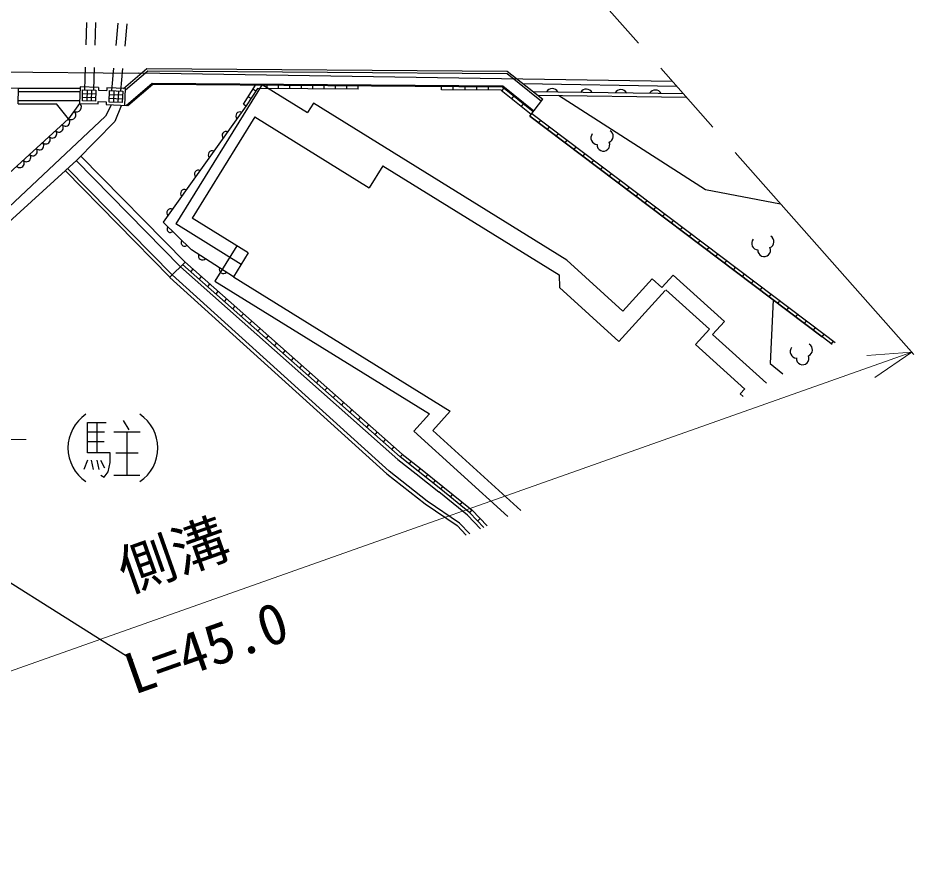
# Model space of a CAD drawing. Units: millimetres, scale not verified. Extents: x 0 to 700000, y -47500 to 447500.
# Drawn here: x 537883 to 578130, y 252173 to 289739 of the extents above; entities that cross this region are included whole.
import ezdxf
from ezdxf.enums import TextEntityAlignment as Align

# ---------------------------------------------------------------- set-up
doc = ezdxf.new("R2010")
doc.units = ezdxf.units.MM
doc.header["$LTSCALE"] = 1000
doc.linetypes.add('CHAIN', pattern=[18.5, 12, -1.5, 3.5, -1.5])
doc.layers.add('作業ﾚｲﾔ1', color=7, linetype='Continuous', lineweight=25)
doc.styles.add('@ＭＳ ゴシック', font='')
doc.styles.add('ＭＳ ゴシック', font='')
doc.styles.get('@ＭＳ ゴシック').set_extended_font_data('@MS Gothic')
doc.styles.get('ＭＳ ゴシック').set_extended_font_data('MS Gothic')

msp = doc.modelspace()

# ---------------------------------------------------------------- linework, layer by layer
at = {"layer": '作業ﾚｲﾔ1', "linetype": 'CHAIN', "lineweight": 13}
msp.add_line((557558, 297614), (579000, 273371), dxfattribs=at)
at = {"layer": '作業ﾚｲﾔ1'}
for p, q in [((540910, 288548), (540939, 289547)), ((541310, 288537), (541339, 289537)), ((542246, 288511), (542342, 289506)), ((542645, 288483), (542741, 289478)), ((515335, 287537), (543248, 287281)), ((540854, 286549), (540882, 287548)), ((541253, 286538), (541282, 287538)), ((542053, 286520), (542150, 287515)), ((542453, 286492), (542549, 287488)), ((542583, 286607), (543621, 287494)), ((543621, 287494), (559656, 287372)), ((559656, 287372), (561253, 286126)), ((567023, 286912), (543248, 287281)), ((531464, 286714), (537884, 286616)), ((537884, 286616), (537873, 285916)), ((537884, 286616), (540638, 286622)), ((541471, 286653), (541468, 286532)), ((541839, 286639), (541834, 286518)), ((542671, 286603), (541839, 286639)), ((542637, 285850), (542671, 286603)), ((548753, 286783), (544904, 280572)), ((547917, 285908), (548458, 286757)), ((548540, 286607), (548044, 285828)), ((548467, 286492), (548340, 286572)), ((553032, 286573), (548540, 286607)), ((548753, 286783), (550770, 285533)), ((548975, 286603), (548976, 286753)), ((549482, 286599), (549483, 286749)), ((549989, 286596), (549990, 286746)), ((550496, 286592), (550497, 286742)), ((551003, 286588), (551005, 286738)), ((551510, 286584), (551512, 286734)), ((552017, 286580), (552019, 286730)), ((552525, 286576), (552526, 286726)), ((553032, 286573), (553033, 286723)), ((556736, 286544), (556737, 286694)), ((557260, 286540), (557261, 286690)), ((557784, 286536), (557786, 286686)), ((558309, 286532), (558310, 286682)), ((558833, 286528), (558835, 286678)), ((559431, 286497), (559524, 286615)), ((567212, 286699), (560369, 286816)), ((537884, 286466), (540638, 286472)), ((540747, 286053), (540759, 286550)), ((540751, 286219), (541340, 286205)), ((540755, 286384), (541344, 286370)), ((540759, 286550), (541348, 286536)), ((540955, 286545), (540944, 286048)), ((541152, 286541), (541140, 286044)), ((541348, 286536), (541336, 286039)), ((541468, 286532), (541834, 286518)), ((541932, 286001), (541954, 286514)), ((541939, 286172), (542530, 286146)), ((541946, 286343), (542538, 286317)), ((541954, 286514), (542545, 286488)), ((542151, 286505), (542129, 285992)), ((542348, 286497), (542326, 285984)), ((542545, 286488), (542523, 285975)), ((548255, 286160), (548129, 286240)), ((559397, 286524), (556736, 286544)), ((559397, 286524), (560729, 285457)), ((559865, 286149), (559957, 286268)), ((567504, 286369), (560825, 286460)), ((561021, 286307), (567638, 286217)), ((561941, 286307), (568500, 282104)), ((537885, 286066), (540639, 286072)), ((537886, 285916), (539588, 285920)), ((540133, 285257), (539588, 285920)), ((540625, 285936), (540133, 285257)), ((541336, 286039), (540747, 286053)), ((541456, 286032), (541812, 286009)), ((542034, 285856), (541772, 285374)), ((542523, 285975), (541932, 286001)), ((542470, 285833), (542190, 285131)), ((548044, 285828), (544348, 280653)), ((547917, 285908), (548044, 285828)), ((551031, 285954), (550770, 285533)), ((562314, 278962), (551031, 285954)), ((560299, 285802), (560391, 285920)), ((560669, 285377), (561253, 286126)), ((541772, 285374), (536691, 280597)), ((560671, 285376), (560761, 285495)), ((560671, 285376), (573692, 275546)), ((560761, 285495), (573783, 275665)), ((540133, 285257), (534634, 280250)), ((542190, 285131), (540492, 283415)), ((548430, 285341), (545634, 280828)), ((548430, 285341), (553521, 282186)), ((561065, 285078), (561156, 285198)), ((561460, 284780), (561550, 284900)), ((561855, 284482), (561945, 284602)), ((562249, 284184), (562340, 284304)), ((562644, 283886), (562734, 284006)), ((521292, 265932), (540492, 283415)), ((545110, 278663), (540467, 283392)), ((545317, 278869), (540673, 283598)), ((563038, 283588), (563129, 283708)), ((563433, 283291), (563523, 283410)), ((544639, 278204), (539980, 282949)), ((544746, 278307), (540090, 283049)), ((554129, 283167), (553521, 282186)), ((554129, 283167), (561971, 278308)), ((563828, 282993), (563918, 283112)), ((564222, 282695), (564312, 282815)), ((564617, 282397), (564707, 282517)), ((565011, 282099), (565102, 282219)), ((565406, 281801), (565496, 281921)), ((568500, 282104), (571833, 281474)), ((565800, 281503), (565891, 281623)), ((566195, 281206), (566285, 281325)), ((566590, 280908), (566680, 281027)), ((544348, 280653), (545612, 279424)), ((547810, 278771), (544904, 280572)), ((548128, 279283), (545634, 280828)), ((566984, 280610), (567075, 280730)), ((567379, 280312), (567469, 280432)), ((567773, 280014), (567864, 280134)), ((568168, 279716), (568258, 279836)), ((547473, 278226), (545612, 279424)), ((568563, 279418), (568653, 279538)), ((548128, 279283), (547473, 278226)), ((562314, 278962), (564814, 276696)), ((568957, 279120), (569047, 279240)), ((569352, 278823), (569442, 278942)), ((545317, 278869), (544639, 278204)), ((545110, 278663), (554800, 270089)), ((554897, 270204), (545209, 278776)), ((554897, 270204), (545209, 278776)), ((545582, 278446), (545681, 278558)), ((569746, 278525), (569837, 278644)), ((544646, 278196), (554307, 269450)), ((554404, 269565), (544746, 278307)), ((545955, 278116), (546054, 278229)), ((547473, 278226), (557126, 272245)), ((561971, 278308), (561989, 277745)), ((566118, 278134), (564814, 276696)), ((566118, 278134), (566548, 277744)), ((567051, 278298), (566548, 277744)), ((569334, 276229), (567051, 278298)), ((570141, 278227), (570231, 278347)), ((546327, 277787), (546426, 277899)), ((564640, 275341), (561989, 277745)), ((570535, 277929), (570626, 278049)), ((570930, 277631), (571020, 277751)), ((546700, 277457), (546799, 277569)), ((566696, 277609), (564640, 275341)), ((568668, 275891), (566731, 277647)), ((571325, 277333), (571415, 277453)), ((547072, 277127), (547172, 277240)), ((547445, 276798), (547544, 276910)), ((571502, 277199), (571371, 274368)), ((571719, 277035), (571810, 277155)), ((547817, 276468), (547917, 276580)), ((572114, 276737), (572204, 276857)), ((572508, 276440), (572599, 276559)), ((548190, 276138), (548289, 276251)), ((569334, 276229), (568811, 275652)), ((572903, 276142), (572993, 276261)), ((548563, 275809), (548662, 275921)), ((568668, 275891), (568048, 275207)), ((573298, 275844), (573388, 275964)), ((548935, 275479), (549035, 275591)), ((570896, 273761), (568811, 275652)), ((573692, 275546), (573784, 275665)), ((573783, 275665), (574269, 275291)), ((574096, 275235), (574187, 275354)), ((549308, 275149), (549407, 275262)), ((549680, 274820), (549780, 274932)), ((568048, 275207), (570239, 273220)), ((550053, 274490), (550152, 274602)), ((550426, 274160), (550525, 274273)), ((571371, 274368), (571932, 273899)), ((550798, 273831), (550898, 273943)), ((570896, 273761), (571207, 273479)), ((551171, 273501), (551270, 273613)), ((551543, 273171), (551643, 273284)), ((551916, 272842), (552015, 272954)), ((570043, 273004), (570250, 273232)), ((570170, 272889), (570043, 273004)), ((552289, 272512), (552388, 272624)), ((552661, 272182), (552761, 272295)), ((556198, 272114), (555499, 271343)), ((556346, 271385), (557126, 272245)), ((540968, 270392), (540968, 271731)), ((540968, 271731), (541804, 271731)), ((541393, 271731), (541393, 270392)), ((542566, 271824), (542816, 271403)), ((553034, 271853), (553133, 271965)), ((540968, 271316), (541726, 271316)), ((542151, 271316), (543324, 271316)), ((542728, 271316), (542728, 269385)), ((553406, 271523), (553506, 271635)), ((553779, 271193), (553878, 271306)), ((555499, 271343), (559684, 267549)), ((560276, 267821), (556346, 271385)), ((540968, 270895), (541721, 270895)), ((554152, 270864), (554251, 270976)), ((528192, 270484), (542992, 261168)), ((554524, 270534), (554624, 270646)), ((540972, 270055), (540804, 269640)), ((541980, 270392), (540968, 270392)), ((541140, 270057), (541226, 269640)), ((541391, 270055), (541475, 269642)), ((541559, 270055), (541727, 269719)), ((541980, 269958), (541980, 270392)), ((542234, 270392), (543231, 270392)), ((554800, 270089), (555609, 269451)), ((554897, 270204), (554996, 270317)), ((555702, 269569), (554897, 270204)), ((541897, 269542), (541980, 269958)), ((555299, 269886), (555392, 270004)), ((555702, 269569), (555795, 269686)), ((541564, 269390), (541721, 269302)), ((541721, 269302), (541897, 269542)), ((542146, 269385), (543310, 269385)), ((556092, 268230), (554404, 269565)), ((555609, 269451), (556613, 268652)), ((556707, 268769), (555702, 269569)), ((556037, 269302), (556130, 269419)), ((556372, 269035), (556465, 269153)), ((556707, 268769), (556801, 268886)), ((557893, 267607), (556613, 268652)), ((557995, 267717), (556707, 268769)), ((557136, 268418), (557231, 268534)), ((557533, 267259), (556092, 268230)), ((557565, 268068), (557660, 268184)), ((557995, 267717), (558089, 267833)), ((558622, 267068), (557995, 267717)), ((557533, 267259), (558003, 266773)), ((558476, 267003), (557893, 267607)), ((558349, 267351), (558457, 267455)), ((557843, 266723), (557436, 267144))]:
    msp.add_line(p, q, dxfattribs=at)
at = {"layer": '作業ﾚｲﾔ1', "lineweight": 13}
for p, q in [((513562, 252173), (577675, 274869)), ((577675, 274869), (575681, 274712)), ((576027, 273736), (577675, 274869)), ((519245, 270973), (538245, 270973))]:
    msp.add_line(p, q, dxfattribs=at)
at = {"layer": '作業ﾚｲﾔ1'}
for points in [[(542668, 286547), (543657, 287394), (559663, 287272), (561192, 286047)], [(541471, 286653), (540642, 286673), (540625, 285936), (541453, 285916), (541456, 286032)], [(542696, 285848), (543859, 286842), (559468, 286724), (560853, 285614)], [(542769, 285845), (543877, 286792), (559450, 286674), (560823, 285574)], [(541812, 286009), (541807, 285886), (542769, 285845)], [(574131, 275207), (573692, 275546), (560671, 285376)], [(547618, 279599), (546647, 278032), (556198, 272114)], [(545309, 278888), (554993, 270320), (555795, 269686), (556801, 268885), (558096, 267828), (558767, 267134)], [(557995, 267717), (556707, 268769), (555702, 269569), (554897, 270204)], [(554307, 269450), (556003, 268109), (557436, 267144)]]:
    msp.add_lwpolyline(points, dxfattribs=at)
for centre, radius, start, end in [((561660, 286306), 293, 28.3822, 150.0459), ((563193, 286285), 293, 28.3809, 150.0461), ((564726, 286264), 293, 28.3822, 150.0459), ((566259, 286243), 293, 28.3822, 150.0459), ((540494, 285772), 210, 236.7831, 51.4045), ((540248, 285432), 210, 236.7811, 51.4064), ((547760, 285380), 179, 63.7976, 225.1367), ((539702, 284858), 196, 221.0803, 43.5564), ((539991, 285122), 196, 221.0807, 43.5572), ((539412, 284595), 196, 221.0796, 43.5572), ((547144, 284517), 179, 63.797, 225.1362), ((563676, 284403), 288, 140.7516, 267.6221), ((564095, 284478), 288, 292.6807, 59.5481), ((538833, 284068), 196, 221.0799, 43.558), ((539123, 284331), 196, 221.0796, 43.5572), ((563947, 284098), 283, 176.4651, 23.8361), ((538544, 283804), 196, 221.0796, 43.5572), ((546528, 283655), 179, 63.7963, 225.138), ((537965, 283277), 196, 221.0799, 43.558), ((538254, 283541), 196, 221.0796, 43.5572), ((545912, 282792), 179, 63.7976, 225.1367), ((545296, 281930), 179, 63.797, 225.1362), ((544680, 281067), 179, 63.7963, 225.138), ((544662, 280343), 147, 134.5999, 317.0229), ((545294, 279729), 147, 134.5993, 317.0219), ((570834, 279709), 288, 140.7516, 267.6221), ((571252, 279784), 288, 292.6807, 59.5481), ((571104, 279404), 283, 176.4651, 23.8361), ((546098, 279157), 188, 158.9847, 315.4599), ((547028, 278558), 188, 158.9841, 315.4594), ((572550, 274894), 288, 140.7516, 267.6221), ((572968, 274969), 288, 292.6807, 59.5481), ((572820, 274589), 283, 176.4651, 23.8361), ((541911, 270601), 1806, 123.855, 236.145), ((542299, 270601), 1806, 303.855, 56.145)]:
    msp.add_arc(centre, radius, start, end, dxfattribs=at)

# ---------------------------------------------------------------- texts
at = {"layer": '作業ﾚｲﾔ1', "style": 'ＭＳ ゴシック'}
msp.add_text('側溝', height=1833, rotation=19.494, dxfattribs=at).set_placement((545285, 264463), align=Align.BOTTOM_CENTER)
at = {"layer": '作業ﾚｲﾔ1', "style": '@ＭＳ ゴシック'}
msp.add_text('L=45.0', height=1833, rotation=19.494, dxfattribs=at).set_placement((545952, 262578), align=Align.TOP_CENTER)

doc.saveas('drawing.dxf')
